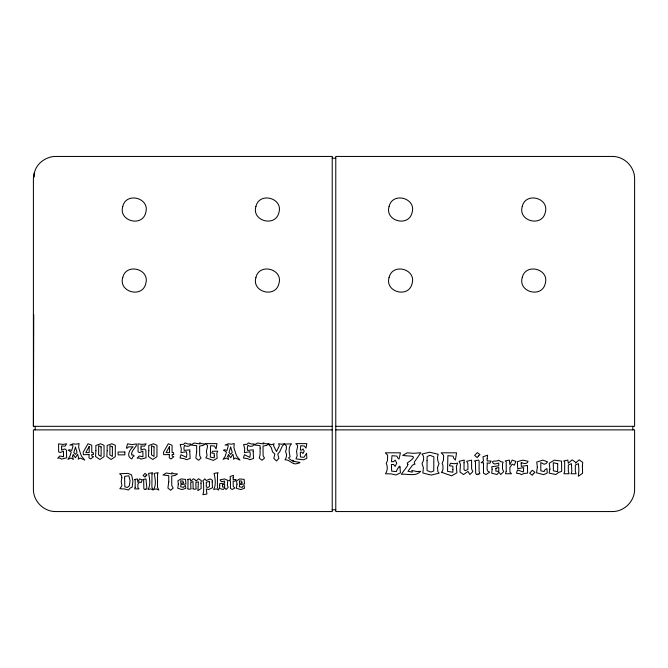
<?xml version="1.0" encoding="UTF-8"?>
<svg xmlns="http://www.w3.org/2000/svg" width="668" height="668" viewBox="0 0 668 668"><rect width="100%" height="100%" fill="white"/><g stroke="black" fill="none" stroke-linecap="round" stroke-linejoin="round"><path stroke-width="1" d="M332.221 426.326L33.4 426.326L33.734 314.737M34.143 177.07C33.4 165.689 44.714 156.446 55.594 156.446L332.221 156.446L332.221 511.554L55.594 511.554C43.712 511.63 33.325 501.242 33.4 489.36L33.4 429.883L332.221 429.883M34.16 172.895L33.4 178.64L33.4 426.326M332.221 158.224L335.779 158.224M335.779 426.326L634.6 426.326L634.6 178.64C634.675 166.758 624.288 156.37 612.406 156.446L335.779 156.446L335.779 511.554L612.406 511.554C624.288 511.63 634.675 501.242 634.6 489.36L634.6 429.883L335.779 429.883M332.221 509.776L335.779 509.776M632.821 426.326L632.821 429.883M35.179 426.326L35.179 429.883M101.144 446.95L101.102 456.428L98.613 454.891L98.655 445.715L101.144 446.95M112.408 446.95L112.366 456.428L109.878 454.891L109.919 445.715L112.408 446.95M154.058 446.95L154.016 456.428L151.527 454.891L151.569 445.715L154.058 446.95M427.052 460.361L427.061 470.581L430.952 472.067L433.766 470.973L433.849 456.812L429.992 455.317L427.144 456.503L427.052 460.361M124.624 478.53L124.832 486.847L127.438 487.423L129.25 485.937L130.093 480.76L128.857 475.8L124.682 476.401L124.624 478.53M168.753 481.803L167.918 488.083L170.674 490.279L173.162 488.083L171.776 485.611L171.701 476.025L175.216 475.416L177.521 473.913L174.131 473.754L171.743 472.735L172.135 473.954L166.215 473.002L162.984 474.998L168.762 475.658L168.753 481.803M196.659 451.827L195.824 458.098L198.58 460.294L201.068 458.098L199.682 455.634L199.607 446.049L203.122 445.431L205.427 443.928L202.037 443.769L199.648 442.759L200.041 443.97L194.121 443.026L190.889 445.013L196.668 445.673L196.659 451.827M260.128 448.078L260.069 454.683L259.242 458.098L261.998 460.294L264.486 458.098L263.108 455.634L263.033 446.049L266.549 445.431L268.853 443.928L271.651 444.746L274.097 443.702L273.538 445.698L276.502 451.601L279.358 445.698L278.598 443.702L281.311 444.212L284.56 443.702L282.322 446.049L279.692 451.802L277.754 454.048L278.89 458.365L276.519 460.978L273.788 458.365L274.874 454.065L272.577 451.91L271.208 447.435L268.11 443.786L268.853 443.928L265.455 443.769L263.075 442.759L263.459 443.97L257.539 443.026L254.291 444.955L260.086 445.673L260.128 448.078M557.705 463.709L557.646 471.675L553.396 470.856L553.288 462.724L557.705 463.709M214.278 455.835L214.211 457.805L210.345 457.154L210.595 445.715L214.42 446.024L216.081 448.921L216.95 443.619L205.702 443.619L207.422 445.406L207.489 446.767L206.395 451.334L207.055 455.559L205.861 457.805L213.326 460.419L217.175 458.265L216.783 453.514L217.726 451.167L212.524 451.251L211.723 453.038L214.211 453.43L214.278 455.835M452.912 469.537L452.829 472.243L447.535 471.341L447.869 455.685L453.113 456.102L453.814 458.382L455.392 460.077L456.57 452.812L441.172 452.812L443.535 455.259L443.619 457.121L443.335 460.569L442.124 463.367L442.876 465.112L443.026 469.153L442.166 471.691L441.398 472.243L451.618 475.816L456.879 472.86L456.344 466.356L457.638 463.141L454.574 463.709L450.516 463.258L449.422 465.705L452.829 466.239L452.912 469.537M95.9 450.733L95.532 456.469L99.808 459.492L104.041 456.678L104.041 445.305L100.526 443.761L95.833 445.514L95.9 450.733M107.164 450.733L106.796 456.469L111.072 459.492L115.305 456.678L115.305 445.305L111.79 443.761L107.105 445.514L107.164 450.733M148.814 450.733L148.446 456.469L152.721 459.492L156.963 456.678L156.963 445.305L153.44 443.761L148.755 445.514L148.814 450.733M464.043 462.807L464.035 469.763L465.212 470.664L467.917 469.479L467.876 463.509L466.648 461.312L471.575 460.135L471.633 468.928L472.844 471.616L469.888 474.547L468.001 471.424L463.525 474.547L459.951 472.017L460.444 464.369L459.1 461.287L464.227 460.102L464.043 462.807M89.028 454.557L88.986 457.914L90.773 458.958L93.512 456.695L91.85 456.069L91.767 454.557L93.462 454.499L93.219 452.603L91.767 452.603L91.767 445.247L87.976 443.761L83.166 452.253L83.391 454.699L89.028 454.557M169.338 454.557L169.296 457.914L171.083 458.958L173.822 456.695L172.16 456.069L172.077 454.557L173.772 454.499L173.53 452.603L172.077 452.603L172.077 445.247L168.286 443.761L163.476 452.253L163.702 454.699L169.338 454.557M200.984 483.223L201.151 488.508L197.903 490.613L198.413 481.828L195.849 482.53L195.966 488.116C198.145 489.586 191.015 489.535 193.119 488.174L193.01 481.536L190.722 482.53L190.864 488.116C193.069 489.594 185.762 489.552 187.9 488.174L188.05 480.1L187.291 479.549L190.355 478.931L190.722 481.227L193.503 478.739L196.116 480.593L195.991 481.152L198.647 478.739L201.252 480.593L200.984 483.223M582.379 465.988L582.605 473.228L578.321 476.267L578.889 470.497L578.496 463.675L575.34 465.028L575.307 471.282L576.075 473.762L571.056 473.762L571.816 471.533L571.449 463.675L568.326 465.028L568.326 471.282L569.086 473.762L563.909 473.762L564.669 471.533L564.669 461.705L563.625 460.945L567.817 460.102L568.326 463.258L572.125 459.851L575.707 462.381L575.532 463.141L579.173 459.851L582.746 462.381L582.379 465.988M521.215 463.283L521.307 466.414L527.453 465.454L527.62 473.086L524.13 473.503L521.424 474.606L519.704 473.687L516.581 473.278L516.932 471.491L517.675 470.013L523.37 471.984L523.679 467.625L517.733 468.719L517.366 461.655L522.777 460.135L528.071 461.287C527.202 464.452 523.411 463.759 521.282 462.415L521.215 463.283M121.885 477.445L121.192 481.745L121.927 485.636L119.873 488.692L124.549 488.993L128.406 490.011L130.151 488.108L132.231 487.089L132.907 480.801L131.554 474.856L127.955 473.378L119.605 473.746L121.426 475.441L121.885 477.445M222.536 484.893L222.494 486.972L224.632 487.214L224.632 484.317L222.536 484.893M495.906 468.268L495.856 471.115L498.779 471.449L498.779 467.483L495.906 468.268M306.57 454.14L306.896 458.265L303.664 459.801L295.974 458.916L297.185 455.676L296.534 451.334L297.619 446.767L297.561 445.406L295.832 443.619L306.871 443.619L306.011 448.119L304.349 446.024L300.725 445.715L300.358 450.115L301.836 450.09L303.072 448.963L304.199 451.209L302.988 453.555L301.953 452.186L300.316 452.136L300.458 456.987L303.932 457.338L306.645 453.205L306.57 454.14M399.99 467.216L400.441 472.86L396.024 474.973L391.348 473.913L385.494 473.762C387.574 470.898 387.874 466.514 386.254 463.367L387.465 460.569L387.657 455.259L385.294 452.812L400.416 452.812L399.038 459.058L397.61 457.797L396.951 456.102L391.999 455.685L391.49 461.705L393.51 461.68L395.205 460.135L396.759 463.2L395.097 466.414L393.669 464.536L391.431 464.469L391.632 471.115L396.391 471.591C396.383 470.289 400.558 463.483 399.99 467.216M209.401 482.53L209.435 486.538L208.015 487.465L206.312 487.047L206.312 482.221L209.476 481.311L209.401 482.53M219.764 485.511L219.471 488.492L223.321 489.477L224.74 487.774L226.076 489.477L228.231 487.339L227.337 485.519L227.805 480.409L224.615 478.948L220.098 479.824L221.25 481.711L224.615 481.069L224.615 483.106L219.496 483.782L219.764 485.511M492.107 469.111L491.715 473.195L496.975 474.547L498.921 472.209L500.75 474.547L503.705 471.616L502.486 469.128L502.545 463.851L503.121 462.131L500.683 461.638L498.754 460.135C497.101 462.147 489.928 459.626 493.401 463.525L495.038 464.018L498.754 463.033L498.754 465.821L491.74 466.748L492.107 469.111M189.762 451.718L190.155 458.448L186.489 459.701L184.209 458.649L180.034 458.014L180.961 454.699L186.456 457.38L186.865 454.19L186.43 451.743L180.978 452.645L181.312 448.762L180.201 444.546L183.675 444.278L185.078 442.876L187.908 444.02L190.706 443.886C190.021 446.942 186.589 446.842 184.502 445.322L183.884 448.044L184.193 450.424L189.887 449.831L189.762 451.718M212.173 481.937L212.482 487.749L208.692 489.502L206.312 488.884L206.93 494.003L202.913 494.721L203.64 491.514L203.64 484.868L203.439 481.979L202.713 480.985L204.867 478.847L206.203 480.551L210.195 478.906L212.441 480.309L212.173 481.937M253.18 451.718L253.573 458.448L249.916 459.701L247.628 458.649L243.453 458.014L244.379 454.699L249.874 457.38L250.283 454.19L249.849 451.743L244.404 452.645L244.73 448.762L243.62 444.546L247.093 444.278L248.496 442.876L251.335 444.02L254.132 443.886C253.439 446.942 250.016 446.842 247.92 445.322L247.302 448.044L247.611 450.424L253.306 449.831L253.18 451.718M61.615 448.019L61.556 450.098L64.763 448.904L66.424 450.098L66.633 457.805L61.556 459.125L59.853 457.989L57.69 458.24L59.744 456.002L63.527 456.72L63.468 451.184L60.178 452.562L58.65 451.885L58.592 443.828L62.767 444.42L66.675 443.803L65.063 446.191L61.556 445.965L61.615 448.019M141.04 448.019L140.981 450.098L144.188 448.904L145.849 450.098L146.058 457.805L140.981 459.125L139.278 457.989L137.115 458.24L139.169 456.002L142.952 456.72L142.894 451.184L139.604 452.562L138.076 451.885L138.017 443.828L142.192 444.42L146.1 443.803L144.488 446.191L140.981 445.965L141.04 448.019M178.348 484.175L177.73 488.225L181.988 489.56L185.771 488.35L185.545 485.511L184.176 486.246L183.675 487.339L180.694 486.805L180.878 484.626L185.954 483.966L185.487 479.382L180.961 478.948L177.897 480.776L178.348 484.175M236.998 484.175L236.38 488.225L240.639 489.56L244.421 488.35L244.196 485.511L242.826 486.246L242.325 487.339L239.344 486.805L239.528 484.626L244.605 483.966L244.137 479.382L239.612 478.948L236.547 480.776L236.998 484.175M537.364 467.258L536.521 472.827L543.76 474.631L547.251 472.969L546.942 468.552L545.038 469.688L544.153 471.566L540.804 470.806L540.804 462.523L544.128 464.243L546.057 463.584L547.535 461.847L542.859 460.135L536.746 462.072L537.364 467.258M233.149 477.829L233.132 479.549L236.029 479.549L235.086 481.252L233.132 481.002L233.257 486.488L234.961 488.016L232.247 489.477L230.452 488.492L230.452 480.843L228.748 480.618L230.452 479.549L230.109 476.501L233.483 475.349L233.149 477.829M487.172 458.599L487.147 460.945L491.122 461.062L489.819 463.283L487.147 462.949C487.715 465.688 485.452 471.466 489.652 472.159L485.937 474.547L483.49 473.195L483.49 462.724L481.152 462.724L483.49 460.945L483.006 456.778L487.623 455.2L487.172 458.599M286.614 454.683L286.221 457.513L285.011 459.843C289.67 459.125 292.459 465.596 297.536 463.467C304.541 461.638 294.454 462.849 292.91 460.252L293.853 461.88L289.344 458.891L288.609 457.872L290.129 456.778C289.077 452.712 288.1 446.892 291.54 443.819L284.501 444.111L286.422 446.057L286.321 449.38L285.528 451.334L286.614 454.683M437.54 467.508L437.824 471.508L439.118 473.195L431.344 475.031L429.148 474.606L422.836 472.969L423.42 467.809L421.992 463.567C423.813 460.912 424.656 456.403 421.967 454.048L429.624 452.219L438.241 454.273C437.039 457.238 437.373 460.862 439.035 463.592L437.54 467.508M549.906 469.145L549.146 473.086L555.793 474.547L558.632 472.435L561.705 471.366L561.538 461.145L554.323 460.135L549.255 463.258L549.906 469.145M151.987 474.013L151.895 487.256L153.273 490.036L150.743 488.901L148.112 489.477C150.784 484.985 149.707 478.405 148.547 473.42L152.554 472.693L151.987 474.013M157.564 474.013L157.473 487.256L158.85 490.036L156.32 488.901L153.69 489.477C156.354 484.985 155.285 478.405 154.116 473.42L158.132 472.693L157.564 474.013M217.492 474.013L217.401 487.256L218.778 490.036L216.248 488.901L213.61 489.477C216.282 484.985 215.205 478.405 214.044 473.42L218.052 472.693L217.492 474.013M72.67 456.286L73.296 459.534L71.075 458.014L67.877 459.375L69.931 456.269L71.259 452.052L68.178 450.199L69.455 449.706L71.735 450.491L72.987 446.065L72.77 445.013L69.839 445.08L73.021 443.794L76.277 444.195L79.016 443.494L78.64 447.451L80.544 453.739L81.638 456.327L84.752 460.068L80.185 458.031L78.189 459.208L78.565 457.889L77.638 454.207L75.434 457.747L73.196 454.399L72.67 456.286M227.897 456.286L228.523 459.534L226.302 458.014L223.104 459.375L225.166 456.269L226.485 452.052L223.404 450.199L224.682 449.706L226.961 450.491L228.214 446.065L227.997 445.013L225.066 445.08L228.247 443.794L231.504 444.195L234.243 443.494L233.875 447.451L235.771 453.739L236.864 456.327L239.979 460.068L235.412 458.031L233.416 459.208L233.792 457.889L232.865 454.207L230.66 457.747L228.423 454.399L227.897 456.286M131.538 453.372L131.846 455.2L132.89 454.825L134.21 455.935L132.782 456.887L131.863 458.958C125.843 456.528 129.508 449.664 133.141 446.825L128.365 446.892L127.438 448.094L126.352 448.119L127.605 443.803L131.846 444.646L136.406 443.903L136.247 445.84L132.757 450.583L131.538 453.372M122.762 206.454C118.244 221.066 142.342 227.521 145.741 212.616C150.258 198.004 126.16 191.549 122.762 206.454M122.762 277.479C118.244 292.091 142.342 298.546 145.741 283.633C150.258 269.02 126.16 262.566 122.762 277.479M255.927 206.454C251.41 221.066 275.508 227.521 278.907 212.616C283.424 198.004 259.326 191.549 255.927 206.454M255.927 277.479C251.41 292.091 275.508 298.546 278.907 283.633C283.424 269.02 259.326 262.566 255.927 277.479M389.093 206.454C384.576 221.066 408.674 227.521 412.072 212.616C416.59 198.004 392.492 191.549 389.093 206.454M389.093 277.479C384.576 292.091 408.674 298.546 412.072 283.633C416.59 269.02 392.492 262.566 389.093 277.479M522.259 206.454C517.742 221.066 541.84 227.521 545.238 212.616C549.756 198.004 525.658 191.549 522.259 206.454M522.259 277.479C517.742 292.091 541.84 298.546 545.238 283.633C549.756 269.02 525.658 262.566 522.259 277.479M135.178 487.281L134.619 488.901L139.019 488.901L137.917 487.715L137.85 484.258L139.512 481.912L141.14 482.63L142.184 479.875L139.495 478.906L137.85 482.304L137.474 478.931L134.418 479.549L135.178 480.1L135.178 487.281M506.219 471.533L505.459 473.762L511.479 473.762L509.968 472.134L509.876 467.4L512.156 464.185L514.385 465.17L515.821 461.396L512.131 460.077L509.876 464.719L509.367 460.102L505.175 460.945L506.219 461.705L506.219 471.533M407.881 464.41L407.346 466.047L401.293 474.322C407.739 473.537 415.588 476.944 420.723 471.307L417.032 471.591L411.822 470.439L412.381 472.126L407.964 471.307L412.599 465.045L415.028 464.101L414.16 463.007L414.511 461.805L420.807 452.754L413.542 453.313L407.179 452.812L402.67 455.426C411.271 456.687 419.379 454.557 407.263 463.033L407.881 464.41M75.434 447.134L73.814 452.445L75.417 454.374L77.02 452.278L75.434 447.134M230.66 447.134L229.041 452.445L230.644 454.374L232.247 452.278L230.66 447.134M89.17 446.458L85.796 452.603L89.17 452.603L89.17 446.458M169.48 446.458L166.107 452.603L169.48 452.603L169.48 446.458M145.816 475.933L144.989 477.094L143.094 475.532L145.065 473.437L147.002 474.981L145.816 475.933M478.371 456.002L477.236 457.597L474.639 455.459L477.344 452.587L479.991 454.699L478.371 456.002M533.373 473.687L532.237 475.282L529.649 473.144L532.346 470.272L534.993 472.385L533.373 473.687M124.849 452.011L118.119 452.011L118.119 454.85L124.849 454.85L124.849 452.011M478.163 474.096L476.526 474.547L475.666 473.144L475.432 461.705L474.389 460.945L478.58 460.102L479.09 460.945L479.09 471.282L479.849 473.762L478.163 474.096M145.666 489.151L144.371 489.477L143.845 488.45L143.67 480.1L142.91 479.549L145.975 478.931L146.902 488.901L145.666 489.151M183.308 482.939L180.894 483.532L180.669 480.801L183.057 481.152L183.308 482.939M241.958 482.939L239.545 483.532L239.319 480.801L241.707 481.152L241.958 482.939"/></g></svg>
